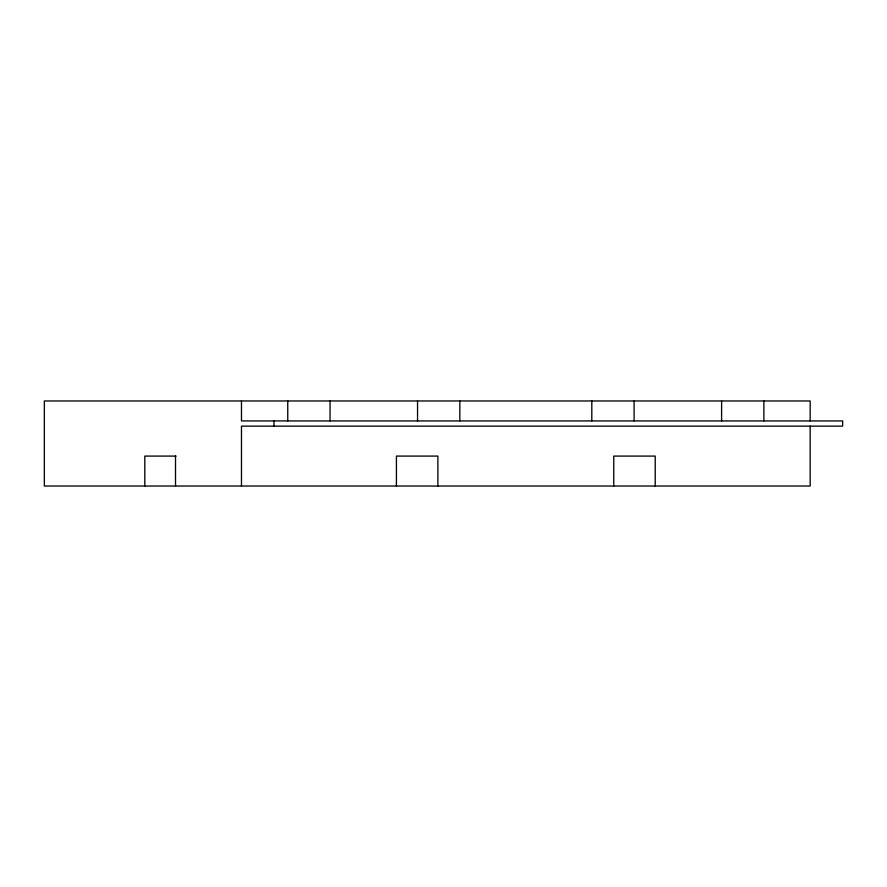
<?xml version="1.0" encoding="UTF-8"?>
<svg xmlns="http://www.w3.org/2000/svg" width="887" height="887" viewBox="0 0 887 887"><rect width="100%" height="100%" fill="white"/><g stroke="black" fill="none" stroke-linecap="round" stroke-linejoin="round"><path stroke-width="1.33" d="M176.014 456.084L144.803 456.084L144.803 486.032M810.164 420.937L810.164 400.968L44.35 400.968L44.35 486.032L810.164 486.032L810.164 426.137M763.884 400.968L763.884 420.937M721.597 400.968L721.597 420.937M655.216 486.032L655.216 456.084L613.749 456.084L613.749 486.032M634.094 400.968L634.094 420.937M591.806 400.968L591.806 420.937M459.832 400.968L459.832 420.937M437.89 486.032L437.89 456.084L396.422 456.084L396.422 486.032M417.544 400.968L417.544 420.937M330.042 400.968L330.042 420.937M287.754 400.968L287.754 420.937M273.961 420.937L273.961 426.137M241.475 400.968L241.475 420.937L842.65 420.937L842.65 426.137L241.475 426.137L241.475 486.032M175.515 456.084L175.515 486.032"/></g></svg>
